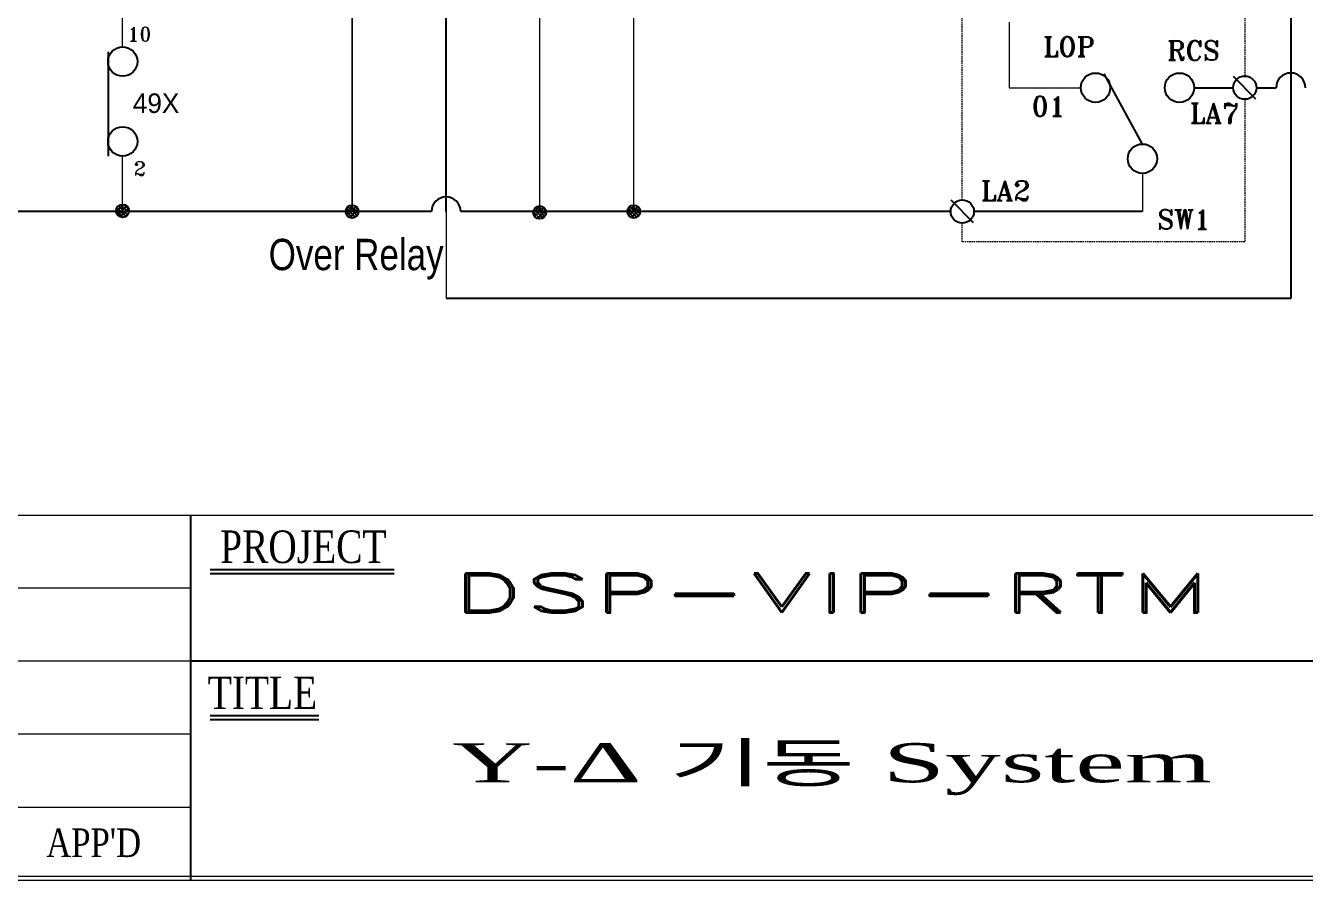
# Model space of a CAD drawing. Header units: millimetres. Extents: x 107 to 2900, y 85 to 3996.
# Drawn here: x 389.6 to 601.5, y 101.8 to 243.3 of the extents above; entities that cross this region are included whole.
import ezdxf
from ezdxf.enums import TextEntityAlignment as Align

# ---------------------------------------------------------------- set-up
doc = ezdxf.new("R2010")
doc.units = ezdxf.units.MM
doc.linetypes.add('DASHED2', pattern=[0.375, 0.25, -0.125])
for name, color, linetype in [('10', 1, 'Continuous'), ('40', 4, 'Continuous'), ('70', 7, 'Continuous')]:
    doc.layers.add(name, color=color, linetype=linetype)
doc.styles.add('SD', font='ROMAND.shx', dxfattribs={"width": 0.8})
doc.styles.add('SS', font='batang.ttc', dxfattribs={"width": 0.8})
doc.styles.get("Standard").update_dxf_attribs({"font": 'BareunDotumPro1.ttf'})
doc.styles.add('STYLE2', font='romant.shx')
doc.styles.add('굴림체', font='arial.ttf')

msp = doc.modelspace()

# ---------------------------------------------------------------- hatches: boundary and pattern name
at = {"layer": '70'}
h = msp.add_hatch(dxfattribs=at)
h.set_pattern_fill('ANSI33', color=256, scale=2.15937, style=0)
h.set_pattern_definition([(45, (2145.6918, -375.71345), (-0.38172635, 0.38172635), []), (45, (2146.0735, -375.71345), (-0.38172635, 0.38172635), [0.26992129, -0.13496065])])
h.paths.add_polyline_path([(405.654, 213.716, 0.4142136), (404.575, 212.636, 0.4142136), (405.654, 211.556)])
h.paths.add_polyline_path([(405.654, 213.716), (405.654, 212.636), (406.734, 212.636, 0.4142136)])
h.paths.add_polyline_path([(406.734, 212.636), (405.654, 212.636), (405.654, 211.556, 0.4142136)])
h = msp.add_hatch(dxfattribs=at)
h.set_pattern_fill('ANSI33', color=256, scale=2.15937, style=0)
h.set_pattern_definition([(45, (2183.70114, -375.81745), (-0.38172635, 0.38172635), []), (45, (2184.08286, -375.81745), (-0.38172635, 0.38172635), [0.26992129, -0.13496065])])
h.paths.add_polyline_path([(443.664, 213.612, 0.4142136), (442.584, 212.532, 0.4142136), (443.664, 211.452)])
h.paths.add_polyline_path([(443.664, 213.612), (443.664, 212.532), (444.743, 212.532, 0.4142136)])
h.paths.add_polyline_path([(444.743, 212.532), (443.664, 212.532), (443.664, 211.452, 0.4142136)])
h = msp.add_hatch(dxfattribs=at)
h.set_pattern_fill('ANSI33', color=256, scale=2.15937, style=0)
h.set_pattern_definition([(45, (2214.76645, -375.961), (-0.38172635, 0.38172635), []), (45, (2215.1482, -375.961), (-0.38172635, 0.38172635), [0.26992129, -0.13496065])])
h.paths.add_polyline_path([(474.729, 213.468, 0.4142136), (473.649, 212.389, 0.4142136), (474.729, 211.309)])
h.paths.add_polyline_path([(474.729, 213.468), (474.729, 212.389), (475.809, 212.389, 0.4142136)])
h.paths.add_polyline_path([(475.809, 212.389), (474.729, 212.389), (474.729, 211.309, 0.4142136)])
h = msp.add_hatch(dxfattribs=at)
h.set_pattern_fill('ANSI33', color=256, scale=2.15937, style=0)
h.set_pattern_definition([(45, (2230.3445, -375.81745), (-0.38172635, 0.38172635), []), (45, (2230.7262, -375.81745), (-0.38172635, 0.38172635), [0.26992129, -0.13496065])])
h.paths.add_polyline_path([(490.307, 213.612, 0.4142136), (489.227, 212.532, 0.4142136), (490.307, 211.452)])
h.paths.add_polyline_path([(490.307, 213.612), (490.307, 212.532), (491.387, 212.532, 0.4142136)])
h.paths.add_polyline_path([(491.387, 212.532), (490.307, 212.532), (490.307, 211.452, 0.4142136)])

# ---------------------------------------------------------------- linework, layer by layer
for p, q in [((599.115, 254.844), (599.115, 198.136)), ((583.118, 233.033), (589.577, 233.033)), ((593.425, 233.033), (596.685, 233.033)), ((456.796, 212.532), (352.31, 212.532)), ((542.799, 212.532), (461.654, 212.532)), ((574.553, 212.532), (546.647, 212.532)), ((599.115, 198.136), (459.225, 198.136))]:
    msp.add_line(p, q)
at = {"color": 0}
for p, q in [((403.282, 238.972), (403.282, 221.705)), ((593.354, 231.157), (589.648, 234.909)), ((546.576, 210.656), (542.87, 214.408))]:
    msp.add_line(p, q, dxfattribs=at)
at = {"color": 7}
msp.add_line((574.553, 223.709), (568.195, 235.305), dxfattribs=at)
at = {"color": 0}
for centre, radius in [((405.665, 237.353), 2.429), ((566.782, 233.033), 2.429), ((580.689, 233.033), 2.429), ((591.501, 233.033), 1.924), ((405.665, 224.134), 2.429), ((574.553, 221.28), 2.429), ((544.723, 212.532), 1.924)]:
    msp.add_circle(centre, radius, dxfattribs=at)
for centre in [(599.115, 233.033), (459.225, 212.532)]:
    msp.add_arc(centre, 2.429, 0, 180, dxfattribs=at)
at = {"layer": '10', "color": 0}
for p, q in [((420.15, 152.625), (450.616, 152.625)), ((420.15, 128.44), (438.152, 128.44))]:
    msp.add_line(p, q, dxfattribs=at)
at = {"layer": '40', "color": 0}
for p, q in [((416.913, 162.272), (416.913, 101.81)), ((611.256, 138.087), (416.913, 138.087))]:
    msp.add_line(p, q, dxfattribs=at)
at = {"layer": '40', "color": 0, "lineweight": 13}
for p, q in [((416.913, 150.18), (114.601, 150.18)), ((416.913, 138.087), (114.601, 138.087)), ((416.913, 125.995), (114.601, 125.995)), ((416.913, 113.902), (114.601, 113.902))]:
    msp.add_line(p, q, dxfattribs=at)
at = {"layer": '70', "color": 1, "linetype": 'DASHED2', "lineweight": 15}
for p, q in [((544.723, 214.456), (544.723, 317.025)), ((591.501, 317.025), (591.501, 234.957)), ((591.501, 231.109), (591.501, 207.506)), ((544.723, 207.506), (544.723, 210.608)), ((591.501, 207.506), (544.723, 207.506))]:
    msp.add_line(p, q, dxfattribs=at)
at = {"layer": '70', "lineweight": 15}
for p, q in [((443.664, 212.532), (443.663, 252.913)), ((443.681, 252.913), (443.681, 212.532)), ((459.208, 212.532), (459.207, 252.913)), ((459.225, 252.913), (459.225, 198.136)), ((474.763, 212.532), (474.762, 252.913)), ((490.307, 212.532), (490.306, 252.913)), ((405.654, 239.782), (405.654, 246.199)), ((552.493, 243.901), (552.493, 233.033)), ((552.493, 233.033), (564.353, 233.033)), ((405.654, 212.636), (405.654, 221.705)), ((574.553, 218.851), (574.553, 212.532))]:
    msp.add_line(p, q, dxfattribs=at)
at = {"layer": '70', "color": 0, "lineweight": 13}
msp.add_line((114.601, 162.272), (935.162, 162.272), dxfattribs=at)
at = {"layer": '70', "color": 0}
for p, q in [((420.15, 153.272), (450.616, 153.272)), ((420.15, 129.087), (438.152, 129.087))]:
    msp.add_line(p, q, dxfattribs=at)
at = {"layer": '70', "color": 0, "lineweight": 13}
for points in [[(935.162, 101.81), (114.601, 101.81), (114.601, 684.84), (935.162, 684.84)], [(934.514, 102.458), (115.249, 102.458), (115.249, 684.192), (934.514, 684.192)]]:
    msp.add_lwpolyline(points, close=True, dxfattribs=at)
at = {"layer": '70'}
for centre in [(405.654, 212.636), (443.664, 212.532), (474.729, 212.389), (490.307, 212.532)]:
    msp.add_circle(centre, 1.08, dxfattribs=at)

# ---------------------------------------------------------------- texts
at = {"color": 0, "style": 'STYLE2'}
for s, height, p in [('10', 2.3056, (406.461, 240.748)), ('LOP', 3.2101, (558.14, 238.222)), ('RCS', 3.2101, (578.649, 237.563)), ('2', 2.306, (407.521, 218.486))]:
    msp.add_text(s, height=height, dxfattribs=at).set_placement(p)
at = {"color": 0, "linetype": 'Continuous'}
msp.add_text('49X', height=3.2391, dxfattribs=at).set_placement((411.197, 230.467), align=Align.MIDDLE)
at = {"color": 3, "style": 'STYLE2'}
for s, p in [('01', (556.197, 228.302)), ('LA7', (582.391, 227.181)), ('LA2', (547.81, 214.343))]:
    msp.add_text(s, height=3.2937, dxfattribs=at).set_placement(p)
at = {"color": 1, "style": 'STYLE2'}
msp.add_text('SW1', height=3.2101, dxfattribs=at).set_placement((577.04, 209.616))
at = {"color": 0, "style": '굴림체', "width": 0.8}
msp.add_text('Over Relay', height=5.1825, dxfattribs=at).set_placement((429.848, 202.832))
at = {"color": 7, "linetype": 'Continuous', "style": 'SD', "width": 1.881814}
msp.add_text('DSP-VIP-RTM', height=6.48, dxfattribs=at).set_placement((460.168, 146.145), (586.012, 146.145), align=Align.FIT)
at = {"color": 0, "style": 'SS', "width": 1.755113}
msp.add_text('Y-Δ 기동 System', height=6.47811, dxfattribs=at).set_placement((460.212, 118.047), (586.019, 118.047), align=Align.FIT)
at = {"layer": '40', "color": 0, "style": 'SS', "width": 0.8}
msp.add_text("APP'D", height=4.7506, dxfattribs=at).set_placement((400.86, 105.664), align=Align.CENTER)
at = {"layer": '70', "color": 0, "style": 'SS', "width": 0.8}
for s, p in [('PROJECT', (435.586, 154.344)), ('TITLE', (428.816, 130.159))]:
    msp.add_text(s, height=5.3984, dxfattribs=at).set_placement(p, align=Align.CENTER)

doc.saveas('drawing.dxf')
